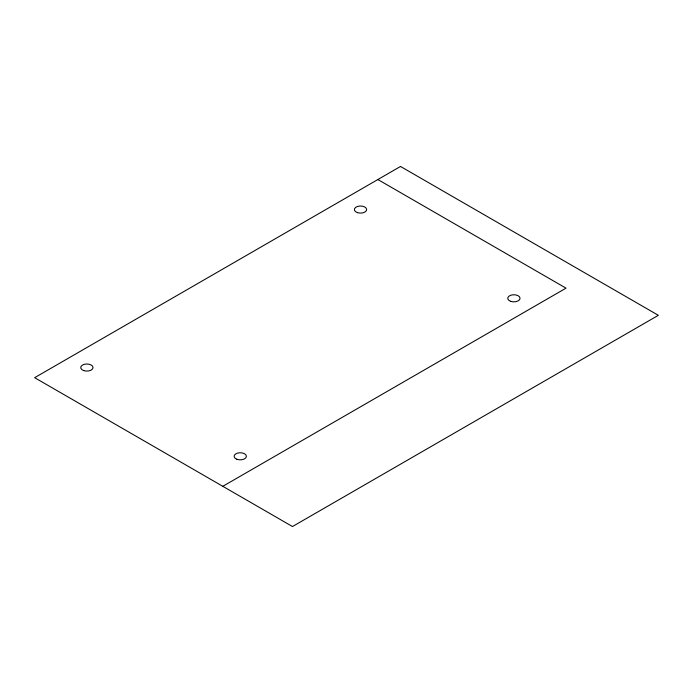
<?xml version="1.0" encoding="UTF-8"?>
<svg xmlns="http://www.w3.org/2000/svg" width="693" height="693" viewBox="0 0 693 693"><rect width="100%" height="100%" fill="white"/><g stroke="black" fill="none" stroke-linecap="round" stroke-linejoin="round"><path stroke-width="1.04" d="M222.808 486.313L566.016 288.158L377.858 179.53M400.511 166.459L34.65 377.685L292.489 526.541L658.35 315.315L400.511 166.459M236.798 459.242A6.159 3.56 0 0 0 246.396 456.548A6.159 3.56 0 0 0 237.56 453.101A6.159 3.56 0 0 0 236.798 459.242M83.784 370.625A6.159 3.56 0 0 0 93.027 367.55A6.159 3.56 0 0 0 83.784 364.466A6.159 3.56 0 0 0 83.784 370.625M357.432 212.638A6.159 3.56 0 0 0 366.666 209.563A6.159 3.56 0 0 0 357.432 206.479A6.159 3.56 0 0 0 357.432 212.638M510.819 301.386A6.159 3.56 0 0 0 520.062 298.311A6.159 3.56 0 0 0 510.819 295.227A6.159 3.56 0 0 0 510.819 301.386"/></g></svg>
